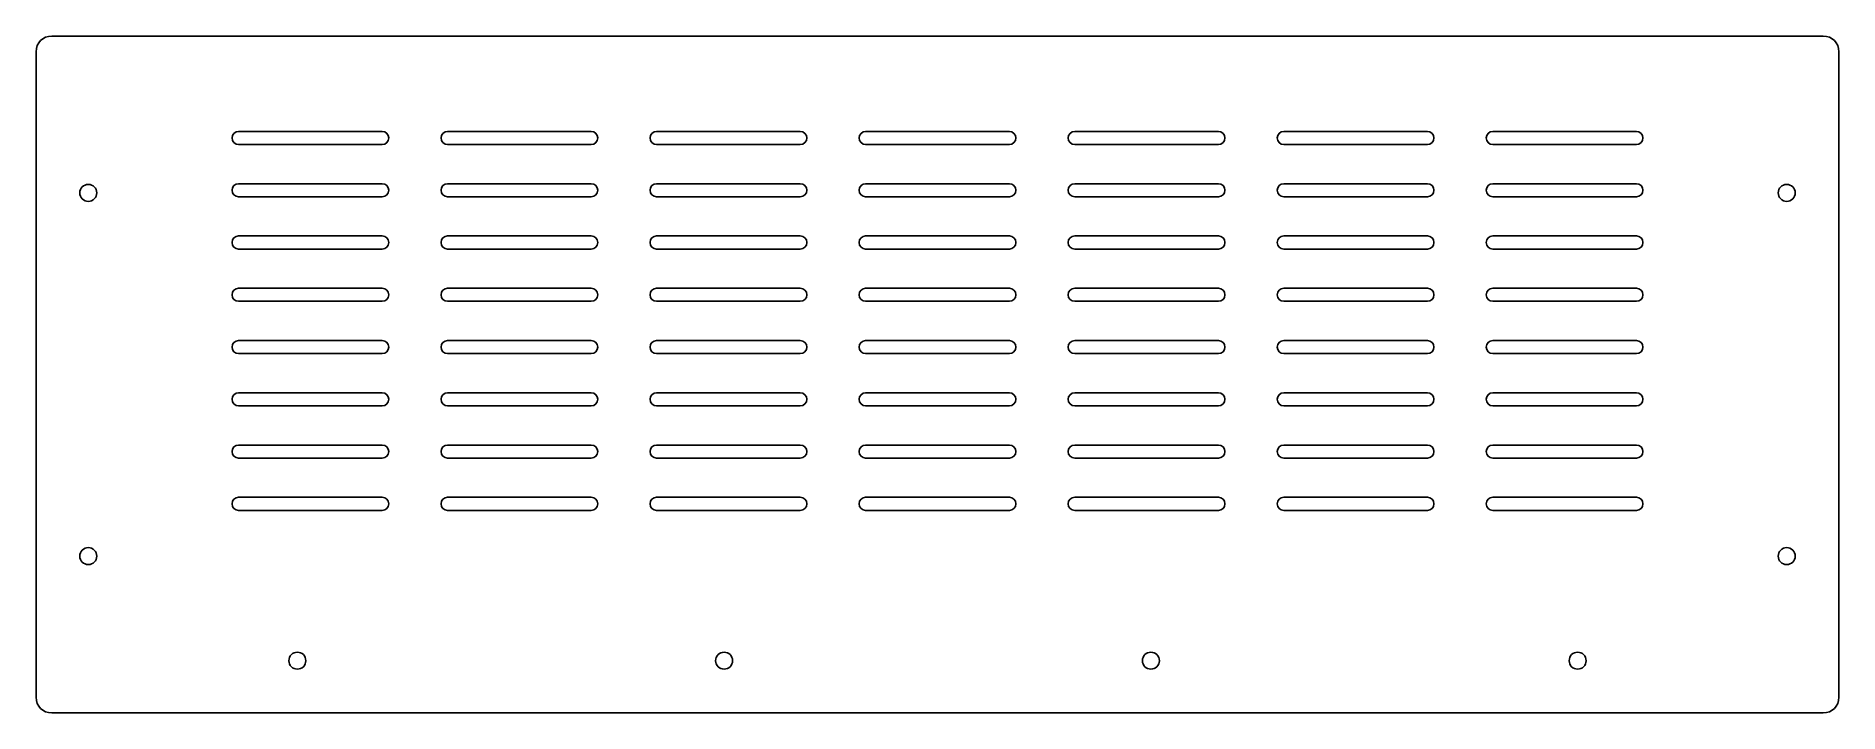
# Model space of a CAD drawing. Header units: millimetres. Extents: x -345 to 345, y 0 to 259.
import ezdxf

# ---------------------------------------------------------------- set-up
doc = ezdxf.new("R2010")
doc.units = ezdxf.units.MM
doc.layers.add('CUT', color=7, linetype='Continuous')

msp = doc.modelspace()

# ---------------------------------------------------------------- linework, layer by layer
at = {"layer": 'CUT'}
for p, q in [((339, 259, 0.5), (-339, 259, 0.5)), ((-345, 253, 0.5), (-345, 6, 0.5)), ((345, 6, 0.5), (345, 253, 0.5)), ((-267.5, 222.5, 0.5), (-212.5, 222.5, 0.5)), ((-187.5, 222.5, 0.5), (-132.5, 222.5, 0.5)), ((-107.5, 222.5, 0.5), (-52.5, 222.5, 0.5)), ((-27.5, 222.5, 0.5), (27.5, 222.5, 0.5)), ((52.5, 222.5, 0.5), (107.5, 222.5, 0.5)), ((132.5, 222.5, 0.5), (187.5, 222.5, 0.5)), ((212.5, 222.5, 0.5), (267.5, 222.5, 0.5)), ((-212.5, 217.5, 0.5), (-267.5, 217.5, 0.5)), ((-132.5, 217.5, 0.5), (-187.5, 217.5, 0.5)), ((-52.5, 217.5, 0.5), (-107.5, 217.5, 0.5)), ((27.5, 217.5, 0.5), (-27.5, 217.5, 0.5)), ((107.5, 217.5, 0.5), (52.5, 217.5, 0.5)), ((187.5, 217.5, 0.5), (132.5, 217.5, 0.5)), ((267.5, 217.5, 0.5), (212.5, 217.5, 0.5)), ((-267.5, 202.5, 0.5), (-212.5, 202.5, 0.5)), ((-187.5, 202.5, 0.5), (-132.5, 202.5, 0.5)), ((-107.5, 202.5, 0.5), (-52.5, 202.5, 0.5)), ((-27.5, 202.5, 0.5), (27.5, 202.5, 0.5)), ((52.5, 202.5, 0.5), (107.5, 202.5, 0.5)), ((132.5, 202.5, 0.5), (187.5, 202.5, 0.5)), ((212.5, 202.5, 0.5), (267.5, 202.5, 0.5)), ((-212.5, 197.5, 0.5), (-267.5, 197.5, 0.5)), ((-132.5, 197.5, 0.5), (-187.5, 197.5, 0.5)), ((-52.5, 197.5, 0.5), (-107.5, 197.5, 0.5)), ((27.5, 197.5, 0.5), (-27.5, 197.5, 0.5)), ((107.5, 197.5, 0.5), (52.5, 197.5, 0.5)), ((187.5, 197.5, 0.5), (132.5, 197.5, 0.5)), ((267.5, 197.5, 0.5), (212.5, 197.5, 0.5)), ((-267.5, 182.5, 0.5), (-212.5, 182.5, 0.5)), ((-187.5, 182.5, 0.5), (-132.5, 182.5, 0.5)), ((-107.5, 182.5, 0.5), (-52.5, 182.5, 0.5)), ((-27.5, 182.5, 0.5), (27.5, 182.5, 0.5)), ((52.5, 182.5, 0.5), (107.5, 182.5, 0.5)), ((132.5, 182.5, 0.5), (187.5, 182.5, 0.5)), ((212.5, 182.5, 0.5), (267.5, 182.5, 0.5)), ((-212.5, 177.5, 0.5), (-267.5, 177.5, 0.5)), ((-132.5, 177.5, 0.5), (-187.5, 177.5, 0.5)), ((-52.5, 177.5, 0.5), (-107.5, 177.5, 0.5)), ((27.5, 177.5, 0.5), (-27.5, 177.5, 0.5)), ((107.5, 177.5, 0.5), (52.5, 177.5, 0.5)), ((187.5, 177.5, 0.5), (132.5, 177.5, 0.5)), ((267.5, 177.5, 0.5), (212.5, 177.5, 0.5)), ((-267.5, 162.5, 0.5), (-212.5, 162.5, 0.5)), ((-187.5, 162.5, 0.5), (-132.5, 162.5, 0.5)), ((-107.5, 162.5, 0.5), (-52.5, 162.5, 0.5)), ((-27.5, 162.5, 0.5), (27.5, 162.5, 0.5)), ((52.5, 162.5, 0.5), (107.5, 162.5, 0.5)), ((132.5, 162.5, 0.5), (187.5, 162.5, 0.5)), ((212.5, 162.5, 0.5), (267.5, 162.5, 0.5)), ((-212.5, 157.5, 0.5), (-267.5, 157.5, 0.5)), ((-132.5, 157.5, 0.5), (-187.5, 157.5, 0.5)), ((-52.5, 157.5, 0.5), (-107.5, 157.5, 0.5)), ((27.5, 157.5, 0.5), (-27.5, 157.5, 0.5)), ((107.5, 157.5, 0.5), (52.5, 157.5, 0.5)), ((187.5, 157.5, 0.5), (132.5, 157.5, 0.5)), ((267.5, 157.5, 0.5), (212.5, 157.5, 0.5)), ((-267.5, 142.5, 0.5), (-212.5, 142.5, 0.5)), ((-187.5, 142.5, 0.5), (-132.5, 142.5, 0.5)), ((-107.5, 142.5, 0.5), (-52.5, 142.5, 0.5)), ((-27.5, 142.5, 0.5), (27.5, 142.5, 0.5)), ((52.5, 142.5, 0.5), (107.5, 142.5, 0.5)), ((132.5, 142.5, 0.5), (187.5, 142.5, 0.5)), ((212.5, 142.5, 0.5), (267.5, 142.5, 0.5)), ((-212.5, 137.5, 0.5), (-267.5, 137.5, 0.5)), ((-132.5, 137.5, 0.5), (-187.5, 137.5, 0.5)), ((-52.5, 137.5, 0.5), (-107.5, 137.5, 0.5)), ((27.5, 137.5, 0.5), (-27.5, 137.5, 0.5)), ((107.5, 137.5, 0.5), (52.5, 137.5, 0.5)), ((187.5, 137.5, 0.5), (132.5, 137.5, 0.5)), ((267.5, 137.5, 0.5), (212.5, 137.5, 0.5)), ((-267.5, 122.5, 0.5), (-212.5, 122.5, 0.5)), ((-212.5, 117.5, 0.5), (-267.5, 117.5, 0.5)), ((-187.5, 122.5, 0.5), (-132.5, 122.5, 0.5)), ((-132.5, 117.5, 0.5), (-187.5, 117.5, 0.5)), ((-107.5, 122.5, 0.5), (-52.5, 122.5, 0.5)), ((-52.5, 117.5, 0.5), (-107.5, 117.5, 0.5)), ((-27.5, 122.5, 0.5), (27.5, 122.5, 0.5)), ((27.5, 117.5, 0.5), (-27.5, 117.5, 0.5)), ((52.5, 122.5, 0.5), (107.5, 122.5, 0.5)), ((107.5, 117.5, 0.5), (52.5, 117.5, 0.5)), ((132.5, 122.5, 0.5), (187.5, 122.5, 0.5)), ((187.5, 117.5, 0.5), (132.5, 117.5, 0.5)), ((212.5, 122.5, 0.5), (267.5, 122.5, 0.5)), ((267.5, 117.5, 0.5), (212.5, 117.5, 0.5)), ((-267.5, 102.5, 0.5), (-212.5, 102.5, 0.5)), ((-212.5, 97.5, 0.5), (-267.5, 97.5, 0.5)), ((-187.5, 102.5, 0.5), (-132.5, 102.5, 0.5)), ((-132.5, 97.5, 0.5), (-187.5, 97.5, 0.5)), ((-107.5, 102.5, 0.5), (-52.5, 102.5, 0.5)), ((-52.5, 97.5, 0.5), (-107.5, 97.5, 0.5)), ((-27.5, 102.5, 0.5), (27.5, 102.5, 0.5)), ((27.5, 97.5, 0.5), (-27.5, 97.5, 0.5)), ((52.5, 102.5, 0.5), (107.5, 102.5, 0.5)), ((107.5, 97.5, 0.5), (52.5, 97.5, 0.5)), ((132.5, 102.5, 0.5), (187.5, 102.5, 0.5)), ((187.5, 97.5, 0.5), (132.5, 97.5, 0.5)), ((212.5, 102.5, 0.5), (267.5, 102.5, 0.5)), ((267.5, 97.5, 0.5), (212.5, 97.5, 0.5)), ((-267.5, 82.5, 0.5), (-212.5, 82.5, 0.5)), ((-212.5, 77.5, 0.5), (-267.5, 77.5, 0.5)), ((-187.5, 82.5, 0.5), (-132.5, 82.5, 0.5)), ((-132.5, 77.5, 0.5), (-187.5, 77.5, 0.5)), ((-107.5, 82.5, 0.5), (-52.5, 82.5, 0.5)), ((-52.5, 77.5, 0.5), (-107.5, 77.5, 0.5)), ((-27.5, 82.5, 0.5), (27.5, 82.5, 0.5)), ((27.5, 77.5, 0.5), (-27.5, 77.5, 0.5)), ((52.5, 82.5, 0.5), (107.5, 82.5, 0.5)), ((107.5, 77.5, 0.5), (52.5, 77.5, 0.5)), ((132.5, 82.5, 0.5), (187.5, 82.5, 0.5)), ((187.5, 77.5, 0.5), (132.5, 77.5, 0.5)), ((212.5, 82.5, 0.5), (267.5, 82.5, 0.5)), ((267.5, 77.5, 0.5), (212.5, 77.5, 0.5)), ((-339, 0, 0.5), (339, 0, 0.5))]:
    msp.add_line(p, q, dxfattribs=at)
for centre in [(-325, 199, 0.5), (325, 199, 0.5), (-325, 60, 0.5), (325, 60, 0.5), (-245, 20, 0.5), (-81.67, 20, 0.5), (81.67, 20, 0.5), (245, 20, 0.5)]:
    msp.add_circle(centre, 3.25, dxfattribs=at)
for centre, radius, start, end in [((-339, 253, 0.5), 6, 90, 180), ((339, 253, 0.5), 6, 0, 90), ((-267.5, 220, 0.5), 2.5, 90, 270), ((-212.5, 220, 0.5), 2.5, -90, 90), ((-187.5, 220, 0.5), 2.5, 90, 270), ((-132.5, 220, 0.5), 2.5, -90, 90), ((-107.5, 220, 0.5), 2.5, 90, 270), ((-52.5, 220, 0.5), 2.5, -90, 90), ((-27.5, 220, 0.5), 2.5, 90, 270), ((27.5, 220, 0.5), 2.5, -90, 90), ((52.5, 220, 0.5), 2.5, 90, 270), ((107.5, 220, 0.5), 2.5, -90, 90), ((132.5, 220, 0.5), 2.5, 90, 270), ((187.5, 220, 0.5), 2.5, -90, 90), ((212.5, 220, 0.5), 2.5, 90, 270), ((267.5, 220, 0.5), 2.5, -90, 90), ((-267.5, 200, 0.5), 2.5, 90, 270), ((-212.5, 200, 0.5), 2.5, -90, 90), ((-187.5, 200, 0.5), 2.5, 90, 270), ((-132.5, 200, 0.5), 2.5, -90, 90), ((-107.5, 200, 0.5), 2.5, 90, 270), ((-52.5, 200, 0.5), 2.5, -90, 90), ((-27.5, 200, 0.5), 2.5, 90, 270), ((27.5, 200, 0.5), 2.5, -90, 90), ((52.5, 200, 0.5), 2.5, 90, 270), ((107.5, 200, 0.5), 2.5, -90, 90), ((132.5, 200, 0.5), 2.5, 90, 270), ((187.5, 200, 0.5), 2.5, -90, 90), ((212.5, 200, 0.5), 2.5, 90, 270), ((267.5, 200, 0.5), 2.5, -90, 90), ((-267.5, 180, 0.5), 2.5, 90, 270), ((-212.5, 180, 0.5), 2.5, -90, 90), ((-187.5, 180, 0.5), 2.5, 90, 270), ((-132.5, 180, 0.5), 2.5, -90, 90), ((-107.5, 180, 0.5), 2.5, 90, 270), ((-52.5, 180, 0.5), 2.5, -90, 90), ((-27.5, 180, 0.5), 2.5, 90, 270), ((27.5, 180, 0.5), 2.5, -90, 90), ((52.5, 180, 0.5), 2.5, 90, 270), ((107.5, 180, 0.5), 2.5, -90, 90), ((132.5, 180, 0.5), 2.5, 90, 270), ((187.5, 180, 0.5), 2.5, -90, 90), ((212.5, 180, 0.5), 2.5, 90, 270), ((267.5, 180, 0.5), 2.5, -90, 90), ((-267.5, 160, 0.5), 2.5, 90, 270), ((-212.5, 160, 0.5), 2.5, -90, 90), ((-187.5, 160, 0.5), 2.5, 90, 270), ((-132.5, 160, 0.5), 2.5, -90, 90), ((-107.5, 160, 0.5), 2.5, 90, 270), ((-52.5, 160, 0.5), 2.5, -90, 90), ((-27.5, 160, 0.5), 2.5, 90, 270), ((27.5, 160, 0.5), 2.5, -90, 90), ((52.5, 160, 0.5), 2.5, 90, 270), ((107.5, 160, 0.5), 2.5, -90, 90), ((132.5, 160, 0.5), 2.5, 90, 270), ((187.5, 160, 0.5), 2.5, -90, 90), ((212.5, 160, 0.5), 2.5, 90, 270), ((267.5, 160, 0.5), 2.5, -90, 90), ((-267.5, 140, 0.5), 2.5, 90, 270), ((-212.5, 140, 0.5), 2.5, -90, 90), ((-187.5, 140, 0.5), 2.5, 90, 270), ((-132.5, 140, 0.5), 2.5, -90, 90), ((-107.5, 140, 0.5), 2.5, 90, 270), ((-52.5, 140, 0.5), 2.5, -90, 90), ((-27.5, 140, 0.5), 2.5, 90, 270), ((27.5, 140, 0.5), 2.5, -90, 90), ((52.5, 140, 0.5), 2.5, 90, 270), ((107.5, 140, 0.5), 2.5, -90, 90), ((132.5, 140, 0.5), 2.5, 90, 270), ((187.5, 140, 0.5), 2.5, -90, 90), ((212.5, 140, 0.5), 2.5, 90, 270), ((267.5, 140, 0.5), 2.5, -90, 90), ((-267.5, 120, 0.5), 2.5, 90, 270), ((-212.5, 120, 0.5), 2.5, -90, 90), ((-187.5, 120, 0.5), 2.5, 90, 270), ((-132.5, 120, 0.5), 2.5, -90, 90), ((-107.5, 120, 0.5), 2.5, 90, 270), ((-52.5, 120, 0.5), 2.5, -90, 90), ((-27.5, 120, 0.5), 2.5, 90, 270), ((27.5, 120, 0.5), 2.5, -90, 90), ((52.5, 120, 0.5), 2.5, 90, 270), ((107.5, 120, 0.5), 2.5, -90, 90), ((132.5, 120, 0.5), 2.5, 90, 270), ((187.5, 120, 0.5), 2.5, -90, 90), ((212.5, 120, 0.5), 2.5, 90, 270), ((267.5, 120, 0.5), 2.5, -90, 90), ((-267.5, 100, 0.5), 2.5, 90, 270), ((-212.5, 100, 0.5), 2.5, -90, 90), ((-187.5, 100, 0.5), 2.5, 90, 270), ((-132.5, 100, 0.5), 2.5, -90, 90), ((-107.5, 100, 0.5), 2.5, 90, 270), ((-52.5, 100, 0.5), 2.5, -90, 90), ((-27.5, 100, 0.5), 2.5, 90, 270), ((27.5, 100, 0.5), 2.5, -90, 90), ((52.5, 100, 0.5), 2.5, 90, 270), ((107.5, 100, 0.5), 2.5, -90, 90), ((132.5, 100, 0.5), 2.5, 90, 270), ((187.5, 100, 0.5), 2.5, -90, 90), ((212.5, 100, 0.5), 2.5, 90, 270), ((267.5, 100, 0.5), 2.5, -90, 90), ((-267.5, 80, 0.5), 2.5, 90, 270), ((-212.5, 80, 0.5), 2.5, -90, 90), ((-187.5, 80, 0.5), 2.5, 90, 270), ((-132.5, 80, 0.5), 2.5, -90, 90), ((-107.5, 80, 0.5), 2.5, 90, 270), ((-52.5, 80, 0.5), 2.5, -90, 90), ((-27.5, 80, 0.5), 2.5, 90, 270), ((27.5, 80, 0.5), 2.5, -90, 90), ((52.5, 80, 0.5), 2.5, 90, 270), ((107.5, 80, 0.5), 2.5, -90, 90), ((132.5, 80, 0.5), 2.5, 90, 270), ((187.5, 80, 0.5), 2.5, -90, 90), ((212.5, 80, 0.5), 2.5, 90, 270), ((267.5, 80, 0.5), 2.5, -90, 90), ((-339, 6, 0.5), 6, 180, 270), ((339, 6, 0.5), 6, -90, 0)]:
    msp.add_arc(centre, radius, start, end, dxfattribs=at)

doc.saveas('drawing.dxf')
